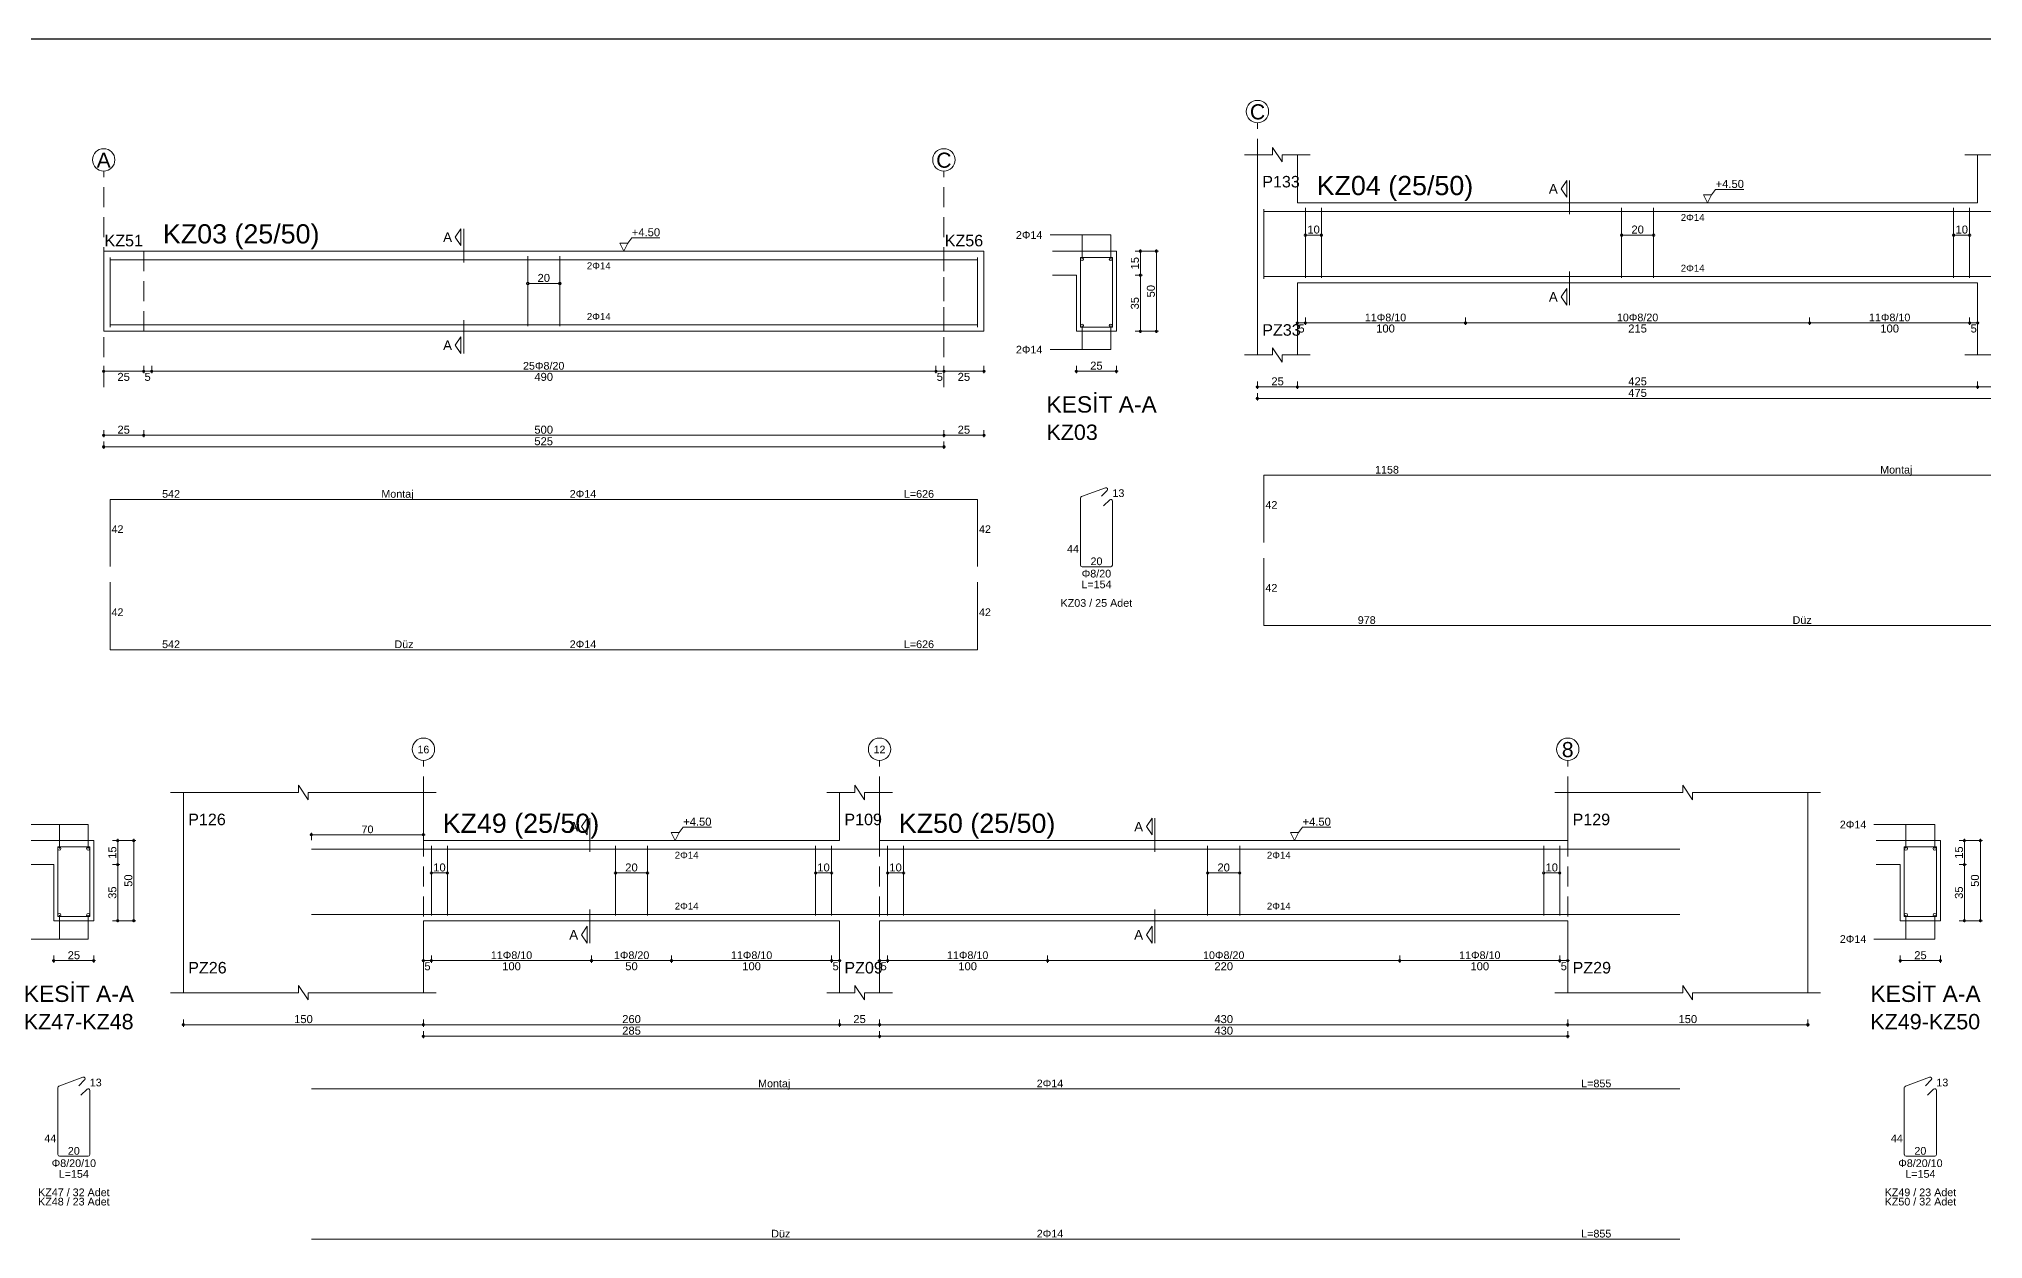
# Model space of a CAD drawing. Header units: millimetres. Extents: x 2232 to 85269, y -3593 to 5869.
# Drawn here: x 20292 to 22114, y -218 to 907 of the extents above; entities that cross this region are included whole.
import ezdxf

# ---------------------------------------------------------------- set-up
doc = ezdxf.new("R2010")
doc.units = ezdxf.units.MM
doc.linetypes.add('DASHDOT2', pattern=[12.7, 6.35, -3.175, 0, -3.175])
doc.linetypes.add('DASHED4', pattern=[18.75, 12.5, -6.25])
doc.layers.add('aks', color=251, linetype='DASHDOT2', lineweight=35)
for name, color, linetype in [('Donatı Topl. Uzun. Yazısı', 7, 'Continuous'), ('Donatı Uz. Yazısı', 7, 'Continuous'), ('Donatı Yazısı', 7, 'Continuous'), ('Donatı Çizgisi', 7, 'Continuous'), ('Kiriş', 7, 'Continuous'), ('Standart', 7, 'Continuous'), ('Ölçülendirme', 7, 'Continuous')]:
    doc.layers.add(name, color=color, linetype=linetype)
doc.styles.add('arial_1_18', font='arial.ttf', dxfattribs={"height": 0.2})

# ---------------------------------------------------------------- blocks, each defined once
blk = doc.blocks.new('IDE212Entity7277')
at = {"layer": 'aks', "color": 30, "linetype": 'DASHED4', "lineweight": 5}
for points in [[(1126, 2001.7), (1126, 2136.7)], [(1651, 2001.7), (1651, 2136.7)]]:
    blk.add_lwpolyline(points, dxfattribs=at)
at = {"layer": 'aks', "color": 1, "linetype": 'Continuous', "lineweight": 5}
for centre in [(1126, 2143.7), (1651, 2143.7)]:
    blk.add_circle(centre, 7, dxfattribs=at)
at = {"layer": 'Donatı Çizgisi', "color": 5, "linetype": 'Continuous', "lineweight": 5}
for points in [[(1130, 2039.3), (1130, 2082.7)], [(1130, 2081.3), (1672, 2081.3)], [(1391, 2039.9), (1391, 2083.5)], [(1411, 2039.9), (1411, 2083.5)], [(1672, 2039.3), (1672, 2082.7)], [(1736.3, 2039.2), (1736.3, 2082.8)], [(1736.3, 2082.8), (1756.3, 2082.8)], [(1756.3, 2039.2), (1756.3, 2082.8)], [(1130, 2040.7), (1672, 2040.7)], [(1736.3, 2039.2), (1756.3, 2039.2)], [(1130, 1889.7), (1130, 1931.7)], [(1130, 1931.7), (1672, 1931.7)], [(1672, 1889.7), (1672, 1931.7)], [(1736.3, 1890.6), (1736.3, 1932.5)], [(1737, 1933.4), (1752, 1938.9)], [(1749.4, 1933.6), (1753, 1937.2)], [(1750.8, 1927.7), (1754.6, 1931.5)], [(1756.3, 1890.6), (1756.3, 1930.7)], [(1737.3, 1889.6), (1755.3, 1889.6)], [(1130, 1837.8), (1130, 1879.9)], [(1672, 1837.8), (1672, 1879.9)], [(1130, 1837.8), (1672, 1837.8)]]:
    blk.add_lwpolyline(points, dxfattribs=at)
for centre in [(1737.3, 2081.8), (1755.3, 2081.8), (1737.3, 2040.2), (1755.3, 2040.2)]:
    blk.add_circle(centre, 1, dxfattribs=at)
for centre, start, end in [((1737.3, 1932.5), 110, 180), ((1752.3, 1937.9), 315, 110), ((1755.3, 1930.7), 0, 135), ((1737.3, 1890.6), 180, 270), ((1755.3, 1890.6), 270, 0)]:
    blk.add_arc(centre, 1.02, start, end, dxfattribs=at)
at = {"layer": 'Kiriş', "color": 1, "linetype": 'DASHED4', "lineweight": 5}
for points in [[(1126, 2036.7), (1126, 2086.7)], [(1151, 2036.7), (1151, 2086.7)], [(1651, 2036.7), (1651, 2086.7)], [(1676, 2036.7), (1676, 2086.7)]]:
    blk.add_lwpolyline(points, dxfattribs=at)
at = {"layer": 'Kiriş', "color": 1, "linetype": 'Continuous', "lineweight": 5}
for points in [[(1126, 2086.7), (1676, 2086.7)], [(1126, 2036.7), (1126, 2086.7)], [(1676, 2036.7), (1676, 2086.7)], [(1718.8, 2086.7), (1758.8, 2086.7)], [(1758.8, 2036.7), (1758.8, 2086.7)], [(1718.8, 2071.7), (1733.8, 2071.7)], [(1733.8, 2036.7), (1733.8, 2071.7)], [(1126, 2036.7), (1676, 2036.7)], [(1733.8, 2036.7), (1758.8, 2036.7)]]:
    blk.add_lwpolyline(points, dxfattribs=at)
at = {"layer": 'Ölçülendirme', "color": 1, "linetype": 'Continuous', "lineweight": 5}
for points in [[(1345.7, 2095.5), (1349.2, 2100.7)], [(1349.2, 2090.2), (1345.7, 2095.5)], [(1349.2, 2090.2), (1349.2, 2100.7)], [(1351, 2079.7), (1351, 2100.7)], [(1451, 2086.7), (1448.5, 2091.7)], [(1448.5, 2091.7), (1453.5, 2091.7)], [(1453.5, 2091.7), (1451, 2086.7)], [(1453.5, 2091.7), (1456, 2095)], [(1456, 2095), (1473.6, 2095)], [(1717.3, 2096.8), (1755.3, 2096.8)], [(1737.3, 2081.8), (1737.3, 2096.8)], [(1755.3, 2081.8), (1755.3, 2096.8)], [(1451, 2086.7), (1451, 2086.7)], [(1770.6, 2086.7), (1785.1, 2086.7)], [(1773.8, 2035.7), (1773.8, 2087.7)], [(1783.8, 2035.7), (1783.8, 2087.7)], [(1391, 2066.5), (1411, 2066.5)], [(1770.6, 2071.7), (1775.1, 2071.7)], [(1351, 2022.7), (1351, 2043.7)], [(1345.7, 2028), (1349.2, 2033.2)], [(1349.2, 2022.7), (1349.2, 2033.2)], [(1737.3, 2025.2), (1737.3, 2040.2)], [(1755.3, 2025.2), (1755.3, 2040.2)], [(1770.6, 2036.7), (1785.1, 2036.7)], [(1349.2, 2022.7), (1345.7, 2028)], [(1717.3, 2025.2), (1755.3, 2025.2)], [(1125, 2011.7), (1677, 2011.7)], [(1126, 2010.5), (1126, 2015)], [(1151, 2010.5), (1151, 2015)], [(1156, 2010.5), (1156, 2015)], [(1646, 2010.5), (1646, 2015)], [(1651, 2010.5), (1651, 2015)], [(1676, 2010.5), (1676, 2015)], [(1732.8, 2011.7), (1759.8, 2011.7)], [(1733.8, 2010.5), (1733.8, 2015)], [(1758.8, 2010.5), (1758.8, 2015)], [(1125, 1971.7), (1677, 1971.7)], [(1126, 1970.5), (1126, 1975)], [(1151, 1970.5), (1151, 1975)], [(1651, 1970.5), (1651, 1975)], [(1676, 1970.5), (1676, 1975)], [(1125, 1964.5), (1652, 1964.5)], [(1126, 1963.3), (1126, 1967.8)], [(1651, 1963.3), (1651, 1967.8)]]:
    blk.add_lwpolyline(points, dxfattribs=at)
for centre in [(1773.8, 2086.7), (1783.8, 2086.7), (1391, 2066.5), (1411, 2066.5), (1773.8, 2071.7), (1773.8, 2036.7), (1783.8, 2036.7), (1126, 2011.7), (1151, 2011.7), (1151, 2011.7), (1156, 2011.7), (1156, 2011.7), (1646, 2011.7), (1646, 2011.7), (1651, 2011.7), (1651, 2011.7), (1676, 2011.7), (1733.8, 2011.7), (1758.8, 2011.7), (1126, 1971.7), (1151, 1971.7), (1151, 1971.7), (1651, 1971.7), (1651, 1971.7), (1676, 1971.7), (1126, 1964.5), (1651, 1964.5)]:
    blk.add_circle(centre, 0.75, dxfattribs=at)
at = {"layer": 'aks', "color": 1, "linetype": 'Continuous', "lineweight": 5, "style": 'arial_1_18'}
for s, p in [('A', (1121.6, 2138.8)), ('C', (1646.2, 2138.8))]:
    blk.add_text(s, height=9.45, dxfattribs=at).set_placement(p)
at = {"layer": 'Donatı Topl. Uzun. Yazısı', "color": 1, "linetype": 'Continuous', "lineweight": 5, "style": 'arial_1_18'}
for s, p in [('L=626', (1626, 1932.7)), ('L=154', (1736.9, 1876.2)), ('L=626', (1626, 1838.8))]:
    blk.add_text(s, height=4.8, dxfattribs=at).set_placement(p)
at = {"layer": 'Donatı Uz. Yazısı', "color": 1, "linetype": 'Continuous', "lineweight": 5, "style": 'arial_1_18'}
for s, p in [('542', (1162.5, 1932.7)), ('13', (1756.3, 1933.2)), ('42', (1130.9, 1910.7)), ('42', (1672.9, 1910.7)), ('44', (1727.9, 1898.3)), ('20', (1742.6, 1890.6)), ('42', (1130.9, 1858.8)), ('42', (1672.9, 1858.8)), ('542', (1162.5, 1838.8))]:
    blk.add_text(s, height=4.8, dxfattribs=at).set_placement(p)
at = {"layer": 'Donatı Yazısı', "color": 5, "linetype": 'Continuous', "lineweight": 5, "style": 'arial_1_18'}
for s, p in [('2Φ14', (1696, 2094.4)), ('2Φ14', (1696, 2022.8)), ('2Φ14', (1417.2, 1932.7)), ('Φ8/20', (1737.1, 1882.9)), ('KZ03 / 25 Adet', (1723.9, 1864.6)), ('2Φ14', (1417.2, 1838.8))]:
    blk.add_text(s, height=4.8, dxfattribs=at).set_placement(p)
for p in [(1427.9, 2075.4), (1427.9, 2043.7)]:
    blk.add_text('2Φ14', height=4.32, rotation=360, dxfattribs=at).set_placement(p)
at = {"layer": 'Donatı Yazısı', "color": 1, "linetype": 'Continuous', "lineweight": 5, "style": 'arial_1_18'}
for s, p in [('Montaj', (1299.5, 1932.7)), ('Düz', (1307.7, 1838.8))]:
    blk.add_text(s, height=4.8, dxfattribs=at).set_placement(p)
at = {"layer": 'Kiriş', "color": 1, "linetype": 'Continuous', "lineweight": 5, "style": 'arial_1_18'}
for s, height, p in [('KZ03 (25/50)', 12, (1163, 2091.5)), ('KZ51', 7.2, (1126.5, 2089.7)), ('KZ56', 7.2, (1651.5, 2089.7)), ('KESİT A-A', 10.2, (1715.1, 1985.9)), ('KZ03', 9.6, (1715.1, 1968.8))]:
    blk.add_text(s, height=height, dxfattribs=at).set_placement(p)
at = {"layer": 'Ölçülendirme', "color": 1, "linetype": 'Continuous', "lineweight": 5, "style": 'arial_1_18'}
for s, height, p in [('A', 5.95, (1338.1, 2092.5)), ('+4.50', 5, (1456, 2096)), ('A', 5.95, (1338.1, 2025)), ('25', 5, (1742.4, 2012.7)), ('25', 5, (1134.6, 2005.7)), ('5', 5, (1151.5, 2005.7)), ('490', 5, (1395.1, 2005.7)), ('5', 5, (1646.5, 2005.7)), ('25', 5, (1659.6, 2005.7)), ('25', 5, (1134.6, 1972.7)), ('500', 5, (1395.1, 1972.7)), ('525', 5, (1395.1, 1965.5)), ('25', 5, (1659.6, 1972.7))]:
    blk.add_text(s, height=height, dxfattribs=at).set_placement(p)
for s, rotation, p in [('15', 90, (1772.8, 2075.3)), ('20', 360, (1397.1, 2067.5)), ('50', 90, (1782.8, 2057.8)), ('35', 90, (1772.8, 2050.3))]:
    blk.add_text(s, height=5, rotation=rotation, dxfattribs=at).set_placement(p)
at = {"layer": 'Ölçülendirme', "color": 5, "linetype": 'Continuous', "lineweight": 5, "style": 'arial_1_18'}
blk.add_text('25Φ8/20', height=4.8, dxfattribs=at).set_placement((1388, 2012.7))
blk = doc.blocks.new('IDE212Entity7278')
at = {"layer": 'aks', "color": 30, "linetype": 'DASHED4', "lineweight": 5}
blk.add_lwpolyline([(1846.9, 2031.9), (1846.9, 2166.9)], dxfattribs=at)
at = {"layer": 'aks', "color": 1, "linetype": 'Continuous', "lineweight": 5}
blk.add_circle((1846.9, 2173.9), 7, dxfattribs=at)
at = {"layer": 'Donatı Çizgisi', "color": 5, "linetype": 'Continuous', "lineweight": 5}
for points in [[(1850.9, 2069.5), (1850.9, 2112.9)], [(1850.9, 2111.5), (4577.9, 2111.5)], [(1876.9, 2070.1), (1876.9, 2113.7)], [(1886.9, 2070.1), (1886.9, 2113.7)], [(2074.4, 2070.1), (2074.4, 2113.7)], [(2094.4, 2070.1), (2094.4, 2113.7)], [(2281.9, 2070.1), (2281.9, 2113.7)], [(2291.9, 2070.1), (2291.9, 2113.7)], [(1850.9, 2070.9), (4577.9, 2070.9)], [(1850.9, 1904.8), (1850.9, 1946.8)], [(1850.9, 1946.8), (3008.6, 1946.8)], [(1850.9, 1852.9), (1850.9, 1895)], [(1850.9, 1852.9), (2828.9, 1852.9)]]:
    blk.add_lwpolyline(points, dxfattribs=at)
at = {"layer": 'Kiriş', "color": 1, "linetype": 'Continuous', "lineweight": 5}
for points in [[(1856.4, 2146.9), (1856.4, 2151.4)], [(1862.4, 2142.4), (1856.4, 2151.4)], [(1838.9, 2146.9), (1856.4, 2146.9)], [(1846.9, 2021.9), (1846.9, 2146.9)], [(1862.4, 2142.4), (1862.4, 2146.9)], [(1862.4, 2146.9), (1879.9, 2146.9)], [(1871.9, 2116.9), (1871.9, 2146.9)], [(2288.9, 2146.9), (2306.4, 2146.9)], [(2296.9, 2116.9), (2296.9, 2146.9)], [(1871.9, 2116.9), (2296.9, 2116.9)], [(1871.9, 2066.9), (2296.9, 2066.9)], [(1871.9, 2021.9), (1871.9, 2066.9)], [(2296.9, 2021.9), (2296.9, 2066.9)], [(1838.9, 2021.9), (1856.4, 2021.9)], [(1862.4, 2017.4), (1856.4, 2026.4)], [(1856.4, 2021.9), (1856.4, 2026.4)], [(1862.4, 2021.9), (1879.9, 2021.9)], [(1862.4, 2017.4), (1862.4, 2021.9)], [(2288.9, 2021.9), (2306.4, 2021.9)]]:
    blk.add_lwpolyline(points, dxfattribs=at)
at = {"layer": 'Ölçülendirme', "color": 1, "linetype": 'Continuous', "lineweight": 5}
for points in [[(2036.7, 2125.7), (2040.2, 2130.9)], [(2040.2, 2120.4), (2040.2, 2130.9)], [(2041.9, 2109.9), (2041.9, 2130.9)], [(2040.2, 2120.4), (2036.7, 2125.7)], [(2128.2, 2116.9), (2125.7, 2121.9)], [(2125.7, 2121.9), (2130.7, 2121.9)], [(2130.7, 2121.9), (2128.2, 2116.9)], [(2128.2, 2116.9), (2128.2, 2116.9)], [(2130.7, 2121.9), (2133.2, 2125.2)], [(2133.2, 2125.2), (2150.9, 2125.2)], [(1876.9, 2096.7), (1886.9, 2096.7)], [(2074.4, 2096.7), (2094.4, 2096.7)], [(2281.9, 2096.7), (2291.9, 2096.7)], [(2041.9, 2052.9), (2041.9, 2073.9)], [(2036.7, 2058.2), (2040.2, 2063.4)], [(2040.2, 2052.9), (2036.7, 2058.2)], [(2040.2, 2052.9), (2040.2, 2063.4)], [(1870.9, 2041.9), (2297.9, 2041.9)], [(1871.9, 2040.7), (1871.9, 2045.2)], [(1876.9, 2040.7), (1876.9, 2045.2)], [(1976.9, 2040.7), (1976.9, 2045.2)], [(2191.9, 2040.7), (2191.9, 2045.2)], [(2291.9, 2040.7), (2291.9, 2045.2)], [(2296.9, 2040.7), (2296.9, 2045.2)], [(1846.9, 2000.7), (1846.9, 2005.2)], [(1871.9, 2000.7), (1871.9, 2005.2)], [(2296.9, 2000.7), (2296.9, 2005.2)], [(1845.9, 2001.9), (4582.9, 2001.9)], [(1845.9, 1994.7), (4582.9, 1994.7)], [(1846.9, 1993.5), (1846.9, 1998)]]:
    blk.add_lwpolyline(points, dxfattribs=at)
for centre in [(1876.9, 2096.7), (1886.9, 2096.7), (2074.4, 2096.7), (2094.4, 2096.7), (2281.9, 2096.7), (2291.9, 2096.7), (1871.9, 2041.9), (1876.9, 2041.9), (1876.9, 2041.9), (1976.9, 2041.9), (1976.9, 2041.9), (2191.9, 2041.9), (2191.9, 2041.9), (2291.9, 2041.9), (2291.9, 2041.9), (2296.9, 2041.9), (1846.9, 2001.9), (1846.9, 1994.7), (1871.9, 2001.9), (1871.9, 2001.9), (2296.9, 2001.9), (2296.9, 2001.9)]:
    blk.add_circle(centre, 0.75, dxfattribs=at)
at = {"layer": 'aks', "color": 1, "linetype": 'Continuous', "lineweight": 5, "style": 'arial_1_18'}
blk.add_text('C', height=9.45, dxfattribs=at).set_placement((1842.2, 2169))
at = {"layer": 'Donatı Uz. Yazısı', "color": 1, "linetype": 'Continuous', "lineweight": 5, "style": 'arial_1_18'}
for s, p in [('1158', (1920.4, 1947.8)), ('42', (1851.9, 1925.8)), ('42', (1851.9, 1874)), ('978', (1909.6, 1853.9))]:
    blk.add_text(s, height=4.8, dxfattribs=at).set_placement(p)
at = {"layer": 'Donatı Yazısı', "color": 5, "linetype": 'Continuous', "lineweight": 5, "style": 'arial_1_18'}
for p in [(2111.4, 2105.6), (2111.4, 2073.9)]:
    blk.add_text('2Φ14', height=4.32, rotation=360, dxfattribs=at).set_placement(p)
at = {"layer": 'Donatı Yazısı', "color": 1, "linetype": 'Continuous', "lineweight": 5, "style": 'arial_1_18'}
for s, p in [('Montaj', (2236, 1947.8)), ('Düz', (2181.3, 1853.9))]:
    blk.add_text(s, height=4.8, dxfattribs=at).set_placement(p)
at = {"layer": 'Kiriş', "color": 1, "linetype": 'Continuous', "lineweight": 5, "style": 'arial_1_18'}
for s, height, p in [('P133', 7.2, (1849.9, 2126.5)), ('KZ04 (25/50)', 12, (1883.9, 2121.7)), ('PZ33', 7.2, (1849.9, 2033.9))]:
    blk.add_text(s, height=height, dxfattribs=at).set_placement(p)
at = {"layer": 'Ölçülendirme', "color": 1, "linetype": 'Continuous', "lineweight": 5, "style": 'arial_1_18'}
for s, height, p in [('A', 5.95, (2029, 2122.7)), ('+4.50', 5, (2133.2, 2126.2)), ('A', 5.95, (2029, 2055.2)), ('5', 5, (1872.5, 2035.9)), ('100', 5, (1921.1, 2035.9)), ('215', 5, (2078.6, 2035.9)), ('100', 5, (2236.1, 2035.9)), ('5', 5, (2292.5, 2035.9)), ('25', 5, (1855.6, 2002.9)), ('425', 5, (2078.6, 2002.9)), ('475', 5, (2078.6, 1995.7))]:
    blk.add_text(s, height=height, dxfattribs=at).set_placement(p)
for s, p in [('10', (1878.1, 2097.7)), ('20', (2080.6, 2097.7)), ('10', (2283.1, 2097.7))]:
    blk.add_text(s, height=5, rotation=360, dxfattribs=at).set_placement(p)
at = {"layer": 'Ölçülendirme', "color": 5, "linetype": 'Continuous', "lineweight": 5, "style": 'arial_1_18'}
for s, p in [('11Φ8/10', (1914, 2042.9)), ('10Φ8/20', (2071.5, 2042.9)), ('11Φ8/10', (2229, 2042.9))]:
    blk.add_text(s, height=4.8, dxfattribs=at).set_placement(p)
blk = doc.blocks.new('IDE212Entity7301')
at = {"layer": 'aks', "color": 30, "linetype": 'DASHED4', "lineweight": 5}
for points in [[(172, 1633.6), (172, 1768.6)], [(602, 1633.6), (602, 1768.6)], [(887, 1633.6), (887, 1768.6)]]:
    blk.add_lwpolyline(points, dxfattribs=at)
at = {"layer": 'aks', "color": 1, "linetype": 'Continuous', "lineweight": 5}
for centre in [(172, 1775.6), (602, 1775.6), (887, 1775.6)]:
    blk.add_circle(centre, 7, dxfattribs=at)
at = {"layer": 'Donatı Çizgisi', "color": 5, "linetype": 'Continuous', "lineweight": 5}
for points in [[(102, 1713.2), (957, 1713.2)], [(177, 1671.8), (177, 1715.4)], [(187, 1671.8), (187, 1715.4)], [(377, 1671.8), (377, 1715.4)], [(397, 1671.8), (397, 1715.4)], [(587, 1671.8), (587, 1715.4)], [(597, 1671.8), (597, 1715.4)], [(632, 1671.8), (632, 1715.4)], [(642, 1671.8), (642, 1715.4)], [(747, 1671.8), (747, 1715.4)], [(767, 1671.8), (767, 1715.4)], [(872, 1671.8), (872, 1715.4)], [(882, 1671.8), (882, 1715.4)], [(1097.3, 1671.1), (1097.3, 1714.6)], [(1097.3, 1714.6), (1117.3, 1714.6)], [(1117.3, 1671.1), (1117.3, 1714.6)], [(102, 1672.5), (957, 1672.5)], [(1097.3, 1671.1), (1117.3, 1671.1)], [(1098, 1565.3), (1113, 1570.8)], [(1110.4, 1565.4), (1114.1, 1569.1)], [(102, 1563.6), (957, 1563.6)], [(1097.3, 1522.5), (1097.3, 1564.3)], [(1111.8, 1559.5), (1115.6, 1563.3)], [(1117.3, 1522.5), (1117.3, 1562.6)], [(1098.4, 1521.5), (1116.3, 1521.5)], [(102, 1469.7), (957, 1469.7)]]:
    blk.add_lwpolyline(points, dxfattribs=at)
for centre in [(1098.3, 1713.6), (1116.3, 1713.6), (1098.3, 1672.1), (1116.3, 1672.1)]:
    blk.add_circle(centre, 1, dxfattribs=at)
for centre, start, end in [((1113.4, 1569.8), 315, 110), ((1098.4, 1564.3), 110, 180), ((1116.3, 1562.6), 0, 135), ((1098.4, 1522.5), 180, 270), ((1116.3, 1522.5), 270, 0)]:
    blk.add_arc(centre, 1.02, start, end, dxfattribs=at)
at = {"layer": 'Kiriş', "color": 1, "linetype": 'Continuous', "lineweight": 5}
for points in [[(94, 1748.6), (94, 1753.1)], [(100, 1744.1), (94, 1753.1)], [(611.5, 1748.6), (611.5, 1753.1)], [(617.5, 1744.1), (611.5, 1753.1)], [(959, 1748.6), (959, 1753.1)], [(965, 1744.1), (959, 1753.1)], [(14, 1748.6), (94, 1748.6)], [(22, 1623.6), (22, 1748.6)], [(100, 1744.1), (100, 1748.6)], [(100, 1748.6), (180, 1748.6)], [(172, 1718.6), (172, 1748.6)], [(594, 1748.6), (611.5, 1748.6)], [(602, 1718.6), (602, 1748.6)], [(617.5, 1748.6), (635, 1748.6)], [(617.5, 1744.1), (617.5, 1748.6)], [(627, 1718.6), (627, 1748.6)], [(879, 1748.6), (959, 1748.6)], [(887, 1718.6), (887, 1748.6)], [(965, 1748.6), (1045, 1748.6)], [(965, 1744.1), (965, 1748.6)], [(1037, 1623.6), (1037, 1748.6)], [(172, 1718.6), (602, 1718.6)], [(627, 1718.6), (887, 1718.6)], [(1079.8, 1718.6), (1119.8, 1718.6)], [(1119.8, 1668.5), (1119.8, 1718.6)], [(1079.8, 1703.6), (1094.8, 1703.6)], [(1094.8, 1668.5), (1094.8, 1703.6)], [(172, 1668.5), (602, 1668.5)], [(172, 1623.6), (172, 1668.5)], [(602, 1623.6), (602, 1668.5)], [(627, 1668.5), (887, 1668.5)], [(627, 1623.6), (627, 1668.5)], [(887, 1623.6), (887, 1668.5)], [(1094.8, 1668.5), (1119.8, 1668.5)], [(100, 1619.1), (94, 1628.1)], [(94, 1623.6), (94, 1628.1)], [(617.5, 1619.1), (611.5, 1628.1)], [(611.5, 1623.6), (611.5, 1628.1)], [(965, 1619.1), (959, 1628.1)], [(959, 1623.6), (959, 1628.1)], [(14, 1623.6), (94, 1623.6)], [(100, 1623.6), (180, 1623.6)], [(100, 1619.1), (100, 1623.6)], [(594, 1623.6), (611.5, 1623.6)], [(617.5, 1623.6), (635, 1623.6)], [(617.5, 1619.1), (617.5, 1623.6)], [(879, 1623.6), (959, 1623.6)], [(965, 1623.6), (1045, 1623.6)], [(965, 1619.1), (965, 1623.6)]]:
    blk.add_lwpolyline(points, dxfattribs=at)
at = {"layer": 'Ölçülendirme', "color": 1, "linetype": 'Continuous', "lineweight": 5}
for points in [[(338.8, 1727.3), (342.3, 1732.6)], [(342.3, 1722.1), (338.8, 1727.3)], [(342.3, 1722.1), (342.3, 1732.6)], [(344, 1711.6), (344, 1732.6)], [(433.8, 1723.6), (436.3, 1726.9)], [(436.3, 1726.9), (453.9, 1726.9)], [(725.8, 1727.3), (729.3, 1732.6)], [(729.3, 1722.1), (725.8, 1727.3)], [(729.3, 1722.1), (729.3, 1732.6)], [(731, 1711.6), (731, 1732.6)], [(786.8, 1723.6), (789.3, 1726.9)], [(789.3, 1726.9), (806.9, 1726.9)], [(1078.3, 1728.6), (1116.3, 1728.6)], [(1098.3, 1713.6), (1098.3, 1728.6)], [(1116.3, 1713.6), (1116.3, 1728.6)], [(101, 1722.2), (173, 1722.2)], [(102, 1718.9), (102, 1723.4)], [(172, 1718.9), (172, 1723.4)], [(431.3, 1718.6), (428.8, 1723.6)], [(428.8, 1723.6), (433.8, 1723.6)], [(433.8, 1723.6), (431.3, 1718.6)], [(431.3, 1718.6), (431.3, 1718.6)], [(784.3, 1718.6), (781.8, 1723.6)], [(781.8, 1723.6), (786.8, 1723.6)], [(786.8, 1723.6), (784.3, 1718.6)], [(784.3, 1718.6), (784.3, 1718.6)], [(1131.6, 1718.6), (1146.1, 1718.6)], [(1134.8, 1667.6), (1134.8, 1719.6)], [(1144.8, 1667.6), (1144.8, 1719.6)], [(1131.6, 1703.6), (1136.1, 1703.6)], [(177, 1698.4), (187, 1698.4)], [(377, 1698.4), (397, 1698.4)], [(587, 1698.4), (597, 1698.4)], [(632, 1698.4), (642, 1698.4)], [(747, 1698.4), (767, 1698.4)], [(872, 1698.4), (882, 1698.4)], [(338.8, 1659.8), (342.3, 1665.1)], [(342.3, 1654.6), (342.3, 1665.1)], [(344, 1654.6), (344, 1675.6)], [(725.8, 1659.8), (729.3, 1665.1)], [(729.3, 1654.6), (729.3, 1665.1)], [(731, 1654.6), (731, 1675.6)], [(1098.3, 1657.1), (1098.3, 1672.1)], [(1116.3, 1657.1), (1116.3, 1672.1)], [(1131.6, 1668.5), (1146.1, 1668.5)], [(342.3, 1654.6), (338.8, 1659.8)], [(729.3, 1654.6), (725.8, 1659.8)], [(1078.3, 1657.1), (1116.3, 1657.1)], [(171, 1643.6), (603, 1643.6)], [(172, 1642.3), (172, 1646.8)], [(177, 1642.3), (177, 1646.8)], [(277, 1642.3), (277, 1646.8)], [(497, 1642.3), (497, 1646.8)], [(597, 1642.3), (597, 1646.8)], [(602, 1642.3), (602, 1646.8)], [(626, 1643.6), (888, 1643.6)], [(627, 1642.3), (627, 1646.8)], [(632, 1642.3), (632, 1646.8)], [(732, 1642.3), (732, 1646.8)], [(782, 1642.3), (782, 1646.8)], [(882, 1642.3), (882, 1646.8)], [(887, 1642.3), (887, 1646.8)], [(1093.8, 1643.6), (1120.8, 1643.6)], [(1094.8, 1642.3), (1094.8, 1646.8)], [(1119.8, 1642.3), (1119.8, 1646.8)], [(22, 1602.3), (22, 1606.8)], [(172, 1602.3), (172, 1606.8)], [(602, 1602.3), (602, 1606.8)], [(627, 1602.3), (627, 1606.8)], [(887, 1602.3), (887, 1606.8)], [(1037, 1602.3), (1037, 1606.8)], [(21, 1603.6), (1038, 1603.6)], [(171, 1596.4), (888, 1596.4)], [(172, 1595.1), (172, 1599.6)], [(602, 1595.1), (602, 1599.6)], [(887, 1595.1), (887, 1599.6)]]:
    blk.add_lwpolyline(points, dxfattribs=at)
for centre in [(102, 1722.2), (172, 1722.2), (1134.8, 1718.6), (1144.8, 1718.6), (1134.8, 1703.6), (177, 1698.4), (187, 1698.4), (377, 1698.4), (397, 1698.4), (587, 1698.4), (597, 1698.4), (632, 1698.4), (642, 1698.4), (747, 1698.4), (767, 1698.4), (872, 1698.4), (882, 1698.4), (1134.8, 1668.5), (1144.8, 1668.5), (172, 1643.6), (177, 1643.6), (177, 1643.6), (277, 1643.6), (277, 1643.6), (497, 1643.6), (497, 1643.6), (597, 1643.6), (597, 1643.6), (602, 1643.6), (627, 1643.6), (632, 1643.6), (632, 1643.6), (732, 1643.6), (732, 1643.6), (782, 1643.6), (782, 1643.6), (882, 1643.6), (882, 1643.6), (887, 1643.6), (1094.8, 1643.6), (1119.8, 1643.6), (22, 1603.6), (172, 1603.6), (172, 1603.6), (602, 1603.6), (602, 1603.6), (627, 1603.6), (627, 1603.6), (887, 1603.6), (887, 1603.6), (1037, 1603.6), (172, 1596.4), (602, 1596.4), (602, 1596.4), (887, 1596.4)]:
    blk.add_circle(centre, 0.75, dxfattribs=at)
at = {"layer": 'aks', "color": 1, "linetype": 'Continuous', "lineweight": 5, "style": 'arial_1_18'}
for s, p in [('28', (168.3, 1773.1)), ('24', (598.3, 1773.1)), ('19', (883.3, 1773.1))]:
    blk.add_text(s, height=4.73, dxfattribs=at).set_placement(p)
at = {"layer": 'Donatı Topl. Uzun. Yazısı', "color": 1, "linetype": 'Continuous', "lineweight": 5, "style": 'arial_1_18'}
for s, p in [('L=855', (895.4, 1564.5)), ('L=154', (1097.9, 1508)), ('L=855', (895.4, 1470.7))]:
    blk.add_text(s, height=4.8, dxfattribs=at).set_placement(p)
at = {"layer": 'Donatı Uz. Yazısı', "color": 1, "linetype": 'Continuous', "lineweight": 5, "style": 'arial_1_18'}
for s, p in [('13', (1117.3, 1565.1)), ('44', (1088.9, 1530.2)), ('20', (1103.6, 1522.4))]:
    blk.add_text(s, height=4.8, dxfattribs=at).set_placement(p)
at = {"layer": 'Donatı Yazısı', "color": 5, "linetype": 'Continuous', "lineweight": 5, "style": 'arial_1_18'}
for s, p in [('2Φ14', (1057, 1726.2)), ('2Φ14', (1057, 1654.7)), ('2Φ14', (555.2, 1564.5)), ('Φ8/20/10', (1093.5, 1514.7)), ('KZ47 / 32 Adet', (1085, 1496.5)), ('KZ48 / 23 Adet', (1085, 1490.7)), ('2Φ14', (555.2, 1470.7))]:
    blk.add_text(s, height=4.8, dxfattribs=at).set_placement(p)
for p in [(414, 1707.3), (784, 1707.3), (414, 1675.5), (784, 1675.5)]:
    blk.add_text('2Φ14', height=4.32, rotation=360, dxfattribs=at).set_placement(p)
at = {"layer": 'Donatı Yazısı', "color": 1, "linetype": 'Continuous', "lineweight": 5, "style": 'arial_1_18'}
for s, p in [('Montaj', (381.1, 1564.5)), ('Düz', (389.3, 1470.7))]:
    blk.add_text(s, height=4.8, dxfattribs=at).set_placement(p)
at = {"layer": 'Kiriş', "color": 1, "linetype": 'Continuous', "lineweight": 5, "style": 'arial_1_18'}
for s, height, p in [('P123', 7.2, (25, 1728.2)), ('KZ47 (25/50)', 12, (184, 1723.4)), ('P113', 7.2, (605, 1728.2)), ('KZ48 (25/50)', 12, (639, 1723.4)), ('P126', 7.2, (890, 1728.2)), ('PZ23', 7.2, (25, 1635.6)), ('PZ13', 7.2, (605, 1635.6)), ('PZ26', 7.2, (890, 1635.6)), ('KESİT A-A', 10.2, (1076.1, 1617.8)), ('KZ47-KZ48', 9.6, (1076.1, 1600.7))]:
    blk.add_text(s, height=height, dxfattribs=at).set_placement(p)
at = {"layer": 'Ölçülendirme', "color": 1, "linetype": 'Continuous', "lineweight": 5, "style": 'arial_1_18'}
for s, height, p in [('70', 4.8, (133.3, 1723.2)), ('A', 5.95, (331.1, 1724.3)), ('+4.50', 5, (436.3, 1727.9)), ('A', 5.95, (718.1, 1724.3)), ('+4.50', 5, (789.3, 1727.9)), ('A', 5.95, (331.1, 1656.8)), ('A', 5.95, (718.1, 1656.8)), ('5', 5, (172.6, 1637.6)), ('100', 5, (221.2, 1637.6)), ('220', 5, (381.2, 1637.6)), ('100', 5, (541.2, 1637.6)), ('5', 5, (597.6, 1637.6)), ('5', 5, (627.6, 1637.6)), ('100', 5, (676.2, 1637.6)), ('50', 5, (753.1, 1637.6)), ('100', 5, (826.2, 1637.6)), ('5', 5, (882.6, 1637.6)), ('25', 5, (1103.5, 1644.5)), ('150', 5, (91.2, 1604.6)), ('430', 5, (381.2, 1604.6)), ('25', 5, (610.6, 1604.6)), ('260', 5, (751.2, 1604.6)), ('150', 5, (956.2, 1604.6)), ('430', 5, (381.2, 1597.4)), ('285', 5, (751.2, 1597.4))]:
    blk.add_text(s, height=height, dxfattribs=at).set_placement(p)
for s, rotation, p in [('15', 90, (1133.9, 1707.2)), ('10', 360, (178.1, 1699.3)), ('20', 360, (383.1, 1699.3)), ('10', 360, (588.1, 1699.3)), ('10', 360, (633.1, 1699.3)), ('20', 360, (753.1, 1699.3)), ('10', 360, (873.1, 1699.3)), ('35', 90, (1133.9, 1682.2)), ('50', 90, (1143.9, 1689.7))]:
    blk.add_text(s, height=5, rotation=rotation, dxfattribs=at).set_placement(p)
at = {"layer": 'Ölçülendirme', "color": 5, "linetype": 'Continuous', "lineweight": 5, "style": 'arial_1_18'}
for s, p in [('11Φ8/10', (214.1, 1644.6)), ('10Φ8/20', (374.1, 1644.6)), ('11Φ8/10', (534.1, 1644.6)), ('11Φ8/10', (669.1, 1644.6)), ('1Φ8/20', (745.9, 1644.6)), ('11Φ8/10', (819.1, 1644.6))]:
    blk.add_text(s, height=4.8, dxfattribs=at).set_placement(p)
blk = doc.blocks.new('IDE212Entity7302')
at = {"layer": 'aks', "color": 30, "linetype": 'DASHED4', "lineweight": 5}
for points in [[(1325.8, 1633.6), (1325.8, 1768.6)], [(1610.8, 1633.6), (1610.8, 1768.6)], [(2040.8, 1633.6), (2040.8, 1768.6)]]:
    blk.add_lwpolyline(points, dxfattribs=at)
at = {"layer": 'aks', "color": 1, "linetype": 'Continuous', "lineweight": 5}
for centre in [(1325.8, 1775.6), (1610.8, 1775.6), (2040.8, 1775.6)]:
    blk.add_circle(centre, 7, dxfattribs=at)
at = {"layer": 'Donatı Çizgisi', "color": 5, "linetype": 'Continuous', "lineweight": 5}
for points in [[(1255.8, 1713.2), (2110.8, 1713.2)], [(1330.8, 1671.8), (1330.8, 1715.4)], [(1340.8, 1671.8), (1340.8, 1715.4)], [(1445.8, 1671.8), (1445.8, 1715.4)], [(1465.8, 1671.8), (1465.8, 1715.4)], [(1570.8, 1671.8), (1570.8, 1715.4)], [(1580.8, 1671.8), (1580.8, 1715.4)], [(1615.8, 1671.8), (1615.8, 1715.4)], [(1625.8, 1671.8), (1625.8, 1715.4)], [(1815.8, 1671.8), (1815.8, 1715.4)], [(1835.8, 1671.8), (1835.8, 1715.4)], [(2025.8, 1671.8), (2025.8, 1715.4)], [(2035.8, 1671.8), (2035.8, 1715.4)], [(2251.1, 1671.1), (2251.1, 1714.6)], [(2251.1, 1714.6), (2271.1, 1714.6)], [(2271.1, 1671.1), (2271.1, 1714.6)], [(1255.8, 1672.5), (2110.8, 1672.5)], [(2251.1, 1671.1), (2271.1, 1671.1)], [(2251.8, 1565.3), (2266.8, 1570.8)], [(2264.3, 1565.4), (2267.9, 1569.1)], [(1255.8, 1563.6), (2110.8, 1563.6)], [(2251.1, 1522.5), (2251.1, 1564.3)], [(2265.6, 1559.5), (2269.4, 1563.3)], [(2271.1, 1522.5), (2271.1, 1562.6)], [(2252.2, 1521.5), (2270.1, 1521.5)], [(1255.8, 1469.7), (2110.8, 1469.7)]]:
    blk.add_lwpolyline(points, dxfattribs=at)
for centre in [(2252.1, 1713.6), (2270.1, 1713.6), (2252.1, 1672.1), (2270.1, 1672.1)]:
    blk.add_circle(centre, 1, dxfattribs=at)
for centre, start, end in [((2267.2, 1569.8), 315, 110), ((2252.2, 1564.3), 110, 180), ((2270.1, 1562.6), 0, 135), ((2252.2, 1522.5), 180, 270), ((2270.1, 1522.5), 270, 0)]:
    blk.add_arc(centre, 1.02, start, end, dxfattribs=at)
at = {"layer": 'Kiriş', "color": 1, "linetype": 'Continuous', "lineweight": 5}
for points in [[(1247.8, 1748.6), (1247.8, 1753.1)], [(1253.8, 1744.1), (1247.8, 1753.1)], [(1595.3, 1748.6), (1595.3, 1753.1)], [(1601.3, 1744.1), (1595.3, 1753.1)], [(2112.8, 1748.6), (2112.8, 1753.1)], [(2118.8, 1744.1), (2112.8, 1753.1)], [(1167.8, 1748.6), (1247.8, 1748.6)], [(1175.8, 1623.6), (1175.8, 1748.6)], [(1253.8, 1744.1), (1253.8, 1748.6)], [(1253.8, 1748.6), (1333.8, 1748.6)], [(1325.8, 1718.6), (1325.8, 1748.6)], [(1577.8, 1748.6), (1595.3, 1748.6)], [(1585.8, 1718.6), (1585.8, 1748.6)], [(1601.3, 1748.6), (1618.8, 1748.6)], [(1601.3, 1744.1), (1601.3, 1748.6)], [(1610.8, 1718.6), (1610.8, 1748.6)], [(2032.8, 1748.6), (2112.8, 1748.6)], [(2040.8, 1718.6), (2040.8, 1748.6)], [(2118.8, 1748.6), (2198.8, 1748.6)], [(2118.8, 1744.1), (2118.8, 1748.6)], [(2190.8, 1623.6), (2190.8, 1748.6)], [(1325.8, 1718.6), (1585.8, 1718.6)], [(1610.8, 1718.6), (2040.8, 1718.6)], [(2233.6, 1718.6), (2273.6, 1718.6)], [(2273.6, 1668.5), (2273.6, 1718.6)], [(2233.6, 1703.6), (2248.6, 1703.6)], [(2248.6, 1668.5), (2248.6, 1703.6)], [(1325.8, 1668.5), (1585.8, 1668.5)], [(1325.8, 1623.6), (1325.8, 1668.5)], [(1585.8, 1623.6), (1585.8, 1668.5)], [(1610.8, 1668.5), (2040.8, 1668.5)], [(1610.8, 1623.6), (1610.8, 1668.5)], [(2040.8, 1623.6), (2040.8, 1668.5)], [(2248.6, 1668.5), (2273.6, 1668.5)], [(1253.8, 1619.1), (1247.8, 1628.1)], [(1247.8, 1623.6), (1247.8, 1628.1)], [(1601.3, 1619.1), (1595.3, 1628.1)], [(1595.3, 1623.6), (1595.3, 1628.1)], [(2118.8, 1619.1), (2112.8, 1628.1)], [(2112.8, 1623.6), (2112.8, 1628.1)], [(1167.8, 1623.6), (1247.8, 1623.6)], [(1253.8, 1623.6), (1333.8, 1623.6)], [(1253.8, 1619.1), (1253.8, 1623.6)], [(1577.8, 1623.6), (1595.3, 1623.6)], [(1601.3, 1623.6), (1618.8, 1623.6)], [(1601.3, 1619.1), (1601.3, 1623.6)], [(2032.8, 1623.6), (2112.8, 1623.6)], [(2118.8, 1623.6), (2198.8, 1623.6)], [(2118.8, 1619.1), (2118.8, 1623.6)]]:
    blk.add_lwpolyline(points, dxfattribs=at)
at = {"layer": 'Ölçülendirme', "color": 1, "linetype": 'Continuous', "lineweight": 5}
for points in [[(1424.6, 1727.3), (1428.1, 1732.6)], [(1428.1, 1722.1), (1424.6, 1727.3)], [(1428.1, 1722.1), (1428.1, 1732.6)], [(1429.8, 1711.6), (1429.8, 1732.6)], [(1485.6, 1723.6), (1488.1, 1726.9)], [(1488.1, 1726.9), (1505.7, 1726.9)], [(1777.6, 1727.3), (1781.1, 1732.6)], [(1781.1, 1722.1), (1777.6, 1727.3)], [(1781.1, 1722.1), (1781.1, 1732.6)], [(1782.8, 1711.6), (1782.8, 1732.6)], [(1872.6, 1723.6), (1875.1, 1726.9)], [(1875.1, 1726.9), (1892.7, 1726.9)], [(2232.1, 1728.6), (2270.1, 1728.6)], [(2252.1, 1713.6), (2252.1, 1728.6)], [(2270.1, 1713.6), (2270.1, 1728.6)], [(1254.8, 1722.2), (1326.8, 1722.2)], [(1255.8, 1718.9), (1255.8, 1723.4)], [(1325.8, 1718.9), (1325.8, 1723.4)], [(1483.1, 1718.6), (1480.6, 1723.6)], [(1480.6, 1723.6), (1485.6, 1723.6)], [(1485.6, 1723.6), (1483.1, 1718.6)], [(1483.1, 1718.6), (1483.1, 1718.6)], [(1870.1, 1718.6), (1867.6, 1723.6)], [(1867.6, 1723.6), (1872.6, 1723.6)], [(1872.6, 1723.6), (1870.1, 1718.6)], [(1870.1, 1718.6), (1870.1, 1718.6)], [(2285.4, 1718.6), (2299.9, 1718.6)], [(2288.6, 1667.6), (2288.6, 1719.6)], [(2298.6, 1667.6), (2298.6, 1719.6)], [(2285.4, 1703.6), (2289.9, 1703.6)], [(1330.8, 1698.4), (1340.8, 1698.4)], [(1445.8, 1698.4), (1465.8, 1698.4)], [(1570.8, 1698.4), (1580.8, 1698.4)], [(1615.8, 1698.4), (1625.8, 1698.4)], [(1815.8, 1698.4), (1835.8, 1698.4)], [(2025.8, 1698.4), (2035.8, 1698.4)], [(1424.6, 1659.8), (1428.1, 1665.1)], [(1428.1, 1654.6), (1428.1, 1665.1)], [(1429.8, 1654.6), (1429.8, 1675.6)], [(1777.6, 1659.8), (1781.1, 1665.1)], [(1781.1, 1654.6), (1781.1, 1665.1)], [(1782.8, 1654.6), (1782.8, 1675.6)], [(2252.1, 1657.1), (2252.1, 1672.1)], [(2270.1, 1657.1), (2270.1, 1672.1)], [(2285.4, 1668.5), (2299.9, 1668.5)], [(1428.1, 1654.6), (1424.6, 1659.8)], [(1781.1, 1654.6), (1777.6, 1659.8)], [(2232.1, 1657.1), (2270.1, 1657.1)], [(1324.8, 1643.6), (1586.8, 1643.6)], [(1325.8, 1642.3), (1325.8, 1646.8)], [(1330.8, 1642.3), (1330.8, 1646.8)], [(1430.8, 1642.3), (1430.8, 1646.8)], [(1480.8, 1642.3), (1480.8, 1646.8)], [(1580.8, 1642.3), (1580.8, 1646.8)], [(1585.8, 1642.3), (1585.8, 1646.8)], [(1609.8, 1643.6), (2041.8, 1643.6)], [(1610.8, 1642.3), (1610.8, 1646.8)], [(1615.8, 1642.3), (1615.8, 1646.8)], [(1715.8, 1642.3), (1715.8, 1646.8)], [(1935.8, 1642.3), (1935.8, 1646.8)], [(2035.8, 1642.3), (2035.8, 1646.8)], [(2040.8, 1642.3), (2040.8, 1646.8)], [(2247.6, 1643.6), (2274.6, 1643.6)], [(2248.6, 1642.3), (2248.6, 1646.8)], [(2273.6, 1642.3), (2273.6, 1646.8)], [(1175.8, 1602.3), (1175.8, 1606.8)], [(1325.8, 1602.3), (1325.8, 1606.8)], [(1585.8, 1602.3), (1585.8, 1606.8)], [(1610.8, 1602.3), (1610.8, 1606.8)], [(2040.8, 1602.3), (2040.8, 1606.8)], [(2190.8, 1602.3), (2190.8, 1606.8)], [(1174.8, 1603.6), (2191.8, 1603.6)], [(1324.8, 1596.4), (2041.8, 1596.4)], [(1325.8, 1595.1), (1325.8, 1599.6)], [(1610.8, 1595.1), (1610.8, 1599.6)], [(2040.8, 1595.1), (2040.8, 1599.6)]]:
    blk.add_lwpolyline(points, dxfattribs=at)
for centre in [(1255.8, 1722.2), (1325.8, 1722.2), (2288.6, 1718.6), (2298.6, 1718.6), (2288.6, 1703.6), (1330.8, 1698.4), (1340.8, 1698.4), (1445.8, 1698.4), (1465.8, 1698.4), (1570.8, 1698.4), (1580.8, 1698.4), (1615.8, 1698.4), (1625.8, 1698.4), (1815.8, 1698.4), (1835.8, 1698.4), (2025.8, 1698.4), (2035.8, 1698.4), (2288.6, 1668.5), (2298.6, 1668.5), (1325.8, 1643.6), (1330.8, 1643.6), (1330.8, 1643.6), (1430.8, 1643.6), (1430.8, 1643.6), (1480.8, 1643.6), (1480.8, 1643.6), (1580.8, 1643.6), (1580.8, 1643.6), (1585.8, 1643.6), (1610.8, 1643.6), (1615.8, 1643.6), (1615.8, 1643.6), (1715.8, 1643.6), (1715.8, 1643.6), (1935.8, 1643.6), (1935.8, 1643.6), (2035.8, 1643.6), (2035.8, 1643.6), (2040.8, 1643.6), (2248.6, 1643.6), (2273.6, 1643.6), (1175.8, 1603.6), (1325.8, 1603.6), (1325.8, 1603.6), (1585.8, 1603.6), (1585.8, 1603.6), (1610.8, 1603.6), (1610.8, 1603.6), (2040.8, 1603.6), (2040.8, 1603.6), (2190.8, 1603.6), (1325.8, 1596.4), (1610.8, 1596.4), (1610.8, 1596.4), (2040.8, 1596.4)]:
    blk.add_circle(centre, 0.75, dxfattribs=at)
at = {"layer": 'aks', "color": 1, "linetype": 'Continuous', "lineweight": 5, "style": 'arial_1_18'}
for s, height, p in [('16', 4.73, (1322.1, 1773.1)), ('12', 4.73, (1607.1, 1773.1)), ('8', 9.45, (2037.1, 1770.7))]:
    blk.add_text(s, height=height, dxfattribs=at).set_placement(p)
at = {"layer": 'Donatı Topl. Uzun. Yazısı', "color": 1, "linetype": 'Continuous', "lineweight": 5, "style": 'arial_1_18'}
for s, p in [('L=855', (2049.2, 1564.5)), ('L=154', (2251.7, 1508)), ('L=855', (2049.2, 1470.7))]:
    blk.add_text(s, height=4.8, dxfattribs=at).set_placement(p)
at = {"layer": 'Donatı Uz. Yazısı', "color": 1, "linetype": 'Continuous', "lineweight": 5, "style": 'arial_1_18'}
for s, p in [('13', (2271.1, 1565.1)), ('44', (2242.7, 1530.2)), ('20', (2257.4, 1522.4))]:
    blk.add_text(s, height=4.8, dxfattribs=at).set_placement(p)
at = {"layer": 'Donatı Yazısı', "color": 5, "linetype": 'Continuous', "lineweight": 5, "style": 'arial_1_18'}
for s, p in [('2Φ14', (2210.8, 1726.2)), ('2Φ14', (2210.8, 1654.7)), ('2Φ14', (1709, 1564.5)), ('Φ8/20/10', (2247.3, 1514.7)), ('KZ49 / 23 Adet', (2238.8, 1496.5)), ('KZ50 / 32 Adet', (2238.8, 1490.7)), ('2Φ14', (1709, 1470.7))]:
    blk.add_text(s, height=4.8, dxfattribs=at).set_placement(p)
for p in [(1482.8, 1707.3), (1852.8, 1707.3), (1482.8, 1675.5), (1852.8, 1675.5)]:
    blk.add_text('2Φ14', height=4.32, rotation=360, dxfattribs=at).set_placement(p)
at = {"layer": 'Donatı Yazısı', "color": 1, "linetype": 'Continuous', "lineweight": 5, "style": 'arial_1_18'}
for s, p in [('Montaj', (1534.9, 1564.5)), ('Düz', (1543.1, 1470.7))]:
    blk.add_text(s, height=4.8, dxfattribs=at).set_placement(p)
at = {"layer": 'Kiriş', "color": 1, "linetype": 'Continuous', "lineweight": 5, "style": 'arial_1_18'}
for s, height, p in [('P126', 7.2, (1178.8, 1728.2)), ('KZ49 (25/50)', 12, (1337.8, 1723.4)), ('P109', 7.2, (1588.8, 1728.2)), ('KZ50 (25/50)', 12, (1622.8, 1723.4)), ('P129', 7.2, (2043.8, 1728.2)), ('PZ26', 7.2, (1178.8, 1635.6)), ('PZ09', 7.2, (1588.8, 1635.6)), ('PZ29', 7.2, (2043.8, 1635.6)), ('KESİT A-A', 10.2, (2229.9, 1617.8)), ('KZ49-KZ50', 9.6, (2229.9, 1600.7))]:
    blk.add_text(s, height=height, dxfattribs=at).set_placement(p)
at = {"layer": 'Ölçülendirme', "color": 1, "linetype": 'Continuous', "lineweight": 5, "style": 'arial_1_18'}
for s, height, p in [('70', 4.8, (1287.1, 1723.2)), ('A', 5.95, (1416.9, 1724.3)), ('+4.50', 5, (1488.1, 1727.9)), ('A', 5.95, (1769.9, 1724.3)), ('+4.50', 5, (1875.1, 1727.9)), ('A', 5.95, (1416.9, 1656.8)), ('A', 5.95, (1769.9, 1656.8)), ('5', 5, (1326.4, 1637.6)), ('100', 5, (1375, 1637.6)), ('50', 5, (1451.9, 1637.6)), ('100', 5, (1525, 1637.6)), ('5', 5, (1581.4, 1637.6)), ('5', 5, (1611.4, 1637.6)), ('100', 5, (1660, 1637.6)), ('220', 5, (1820, 1637.6)), ('100', 5, (1980, 1637.6)), ('5', 5, (2036.4, 1637.6)), ('25', 5, (2257.3, 1644.5)), ('150', 5, (1245, 1604.6)), ('260', 5, (1450, 1604.6)), ('25', 5, (1594.4, 1604.6)), ('430', 5, (1820, 1604.6)), ('150', 5, (2110, 1604.6)), ('285', 5, (1450, 1597.4)), ('430', 5, (1820, 1597.4))]:
    blk.add_text(s, height=height, dxfattribs=at).set_placement(p)
for s, rotation, p in [('15', 90, (2287.7, 1707.2)), ('10', 360, (1331.9, 1699.3)), ('20', 360, (1451.9, 1699.3)), ('10', 360, (1571.9, 1699.3)), ('10', 360, (1616.9, 1699.3)), ('20', 360, (1821.9, 1699.3)), ('10', 360, (2026.9, 1699.3)), ('35', 90, (2287.7, 1682.2)), ('50', 90, (2297.7, 1689.7))]:
    blk.add_text(s, height=5, rotation=rotation, dxfattribs=at).set_placement(p)
at = {"layer": 'Ölçülendirme', "color": 5, "linetype": 'Continuous', "lineweight": 5, "style": 'arial_1_18'}
for s, p in [('11Φ8/10', (1367.9, 1644.6)), ('1Φ8/20', (1444.8, 1644.6)), ('11Φ8/10', (1517.9, 1644.6)), ('11Φ8/10', (1652.9, 1644.6)), ('10Φ8/20', (1812.9, 1644.6)), ('11Φ8/10', (1972.9, 1644.6))]:
    blk.add_text(s, height=4.8, dxfattribs=at).set_placement(p)

msp = doc.modelspace()

# ---------------------------------------------------------------- linework, layer by layer
msp.add_line((3332.4, 906.6), (85269.2, 906.6))

# ---------------------------------------------------------------- block references
at = {"layer": 'Standart', "xscale": 1.5, "yscale": 1.5, "zscale": 1.5}
for name in ['IDE212Entity7278', 'IDE212Entity7277', 'IDE212Entity7301', 'IDE212Entity7302']:
    msp.add_blockref(name, (18663.7, -2422.3), dxfattribs=at)

doc.saveas('drawing.dxf')
